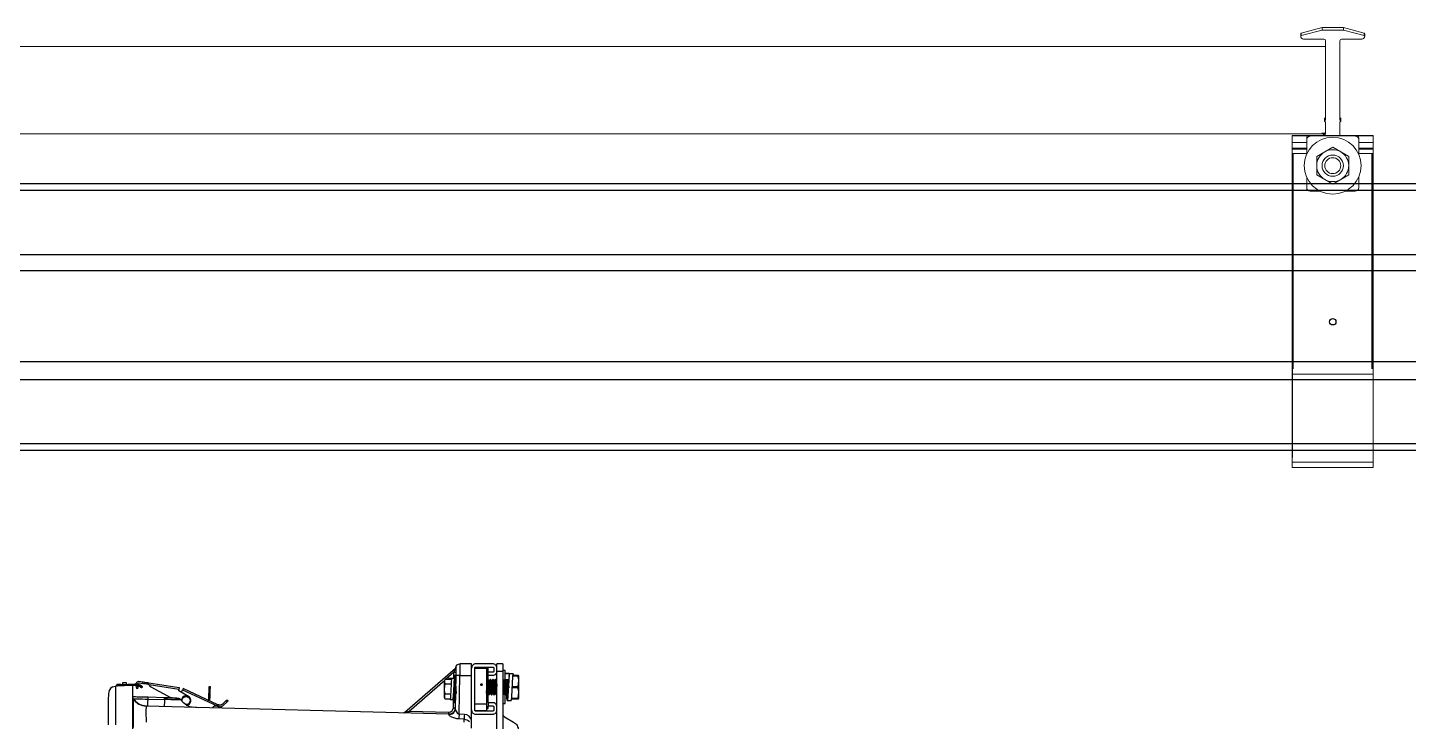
# Model space of a CAD drawing. Header units: feet. Extents: x 0.3 to 98.5, y -18.6 to 31.5.
# Drawn here: x 48.473 to 49.673, y 5.915 to 6.519 of the extents above; entities that cross this region are included whole.
import ezdxf

# ---------------------------------------------------------------- set-up
doc = ezdxf.new("R2010")
doc.units = ezdxf.units.FT
doc.header["$MEASUREMENT"] = 0
for name, color, linetype in [('ATI CENTER SUPPORT', 7, 'Continuous'), ('E-COMB-BOX', 42, 'Continuous'), ('S-STEL-ANGL', 3, 'Continuous')]:
    doc.layers.add(name, color=color, linetype=linetype)

# ---------------------------------------------------------------- blocks, each defined once
blk = doc.blocks.new('CLAMP')
at = {"color": 3, "linetype": 'Continuous', "lineweight": 15}
for p, q in [((-0.0048, 0.13264), (-0.01417, 0.13019)), ((-0.0048, 0.13149), (-0.01417, 0.12904)), ((-0.0048, 0.13264), (-0.0048, 0.13149)), ((0.0048, 0.13264), (-0.0048, 0.13264)), ((0.0048, 0.13149), (-0.0048, 0.13149)), ((0.0048, 0.13264), (0.0048, 0.13149)), ((0.01417, 0.13019), (0.0048, 0.13264)), ((0.01417, 0.12904), (0.0048, 0.13149)), ((-0.0144, 0.1299), (-0.0144, 0.12874)), ((-0.01417, 0.13019), (-0.01417, 0.12904)), ((-0.01312, 0.12747), (-0.004, 0.12747)), ((-0.0032, 0.12667), (-0.0032, 0.09099)), ((0.0032, 0.12421), (0.0032, 0.12667)), ((0.004, 0.12747), (0.01312, 0.12747)), ((0.01417, 0.13019), (0.01417, 0.12904)), ((0.0144, 0.1299), (0.0144, 0.12874)), ((0.0032, 0.09099), (0.0032, 0.12421)), ((-0.00371, 0.09163), (-0.0037, 0.09164)), ((-0.00371, 0.09163), (-0.00371, 0.09048)), ((-0.0032, 0.09099), (-0.00371, 0.09048)), ((-0.00371, 0.09048), (-0.0032, 0.08997)), ((-0.0032, 0.09214), (-0.0037, 0.09164)), ((-0.0032, 0.08997), (-0.0032, 0.08509)), ((0.0032, 0.09214), (0.0037, 0.09164)), ((0.0032, 0.09099), (0.00371, 0.09048)), ((0.00371, 0.09048), (0.0032, 0.08997)), ((0.0032, 0.08391), (0.0032, 0.08997)), ((0.00371, 0.09163), (0.0037, 0.09164)), ((0.00371, 0.09163), (0.00371, 0.09048)), ((-0.01823, 0.08077), (-0.01823, 0.08391)), ((-0.01172, 0.08281), (-0.01172, 0.08214)), ((-0.01172, 0.08214), (-0.01172, 0.07551)), ((-0.00718, 0.08391), (-0.01022, 0.08373)), ((-0.01022, 0.08391), (-0.01022, 0.08373)), ((-0.00355, 0.0851), (-0.00486, 0.0851)), ((-0.00355, 0.0851), (-0.00486, 0.0851)), ((-0.00486, 0.08479), (-0.00415, 0.08484)), ((-0.00415, 0.08409), (-0.00486, 0.08405)), ((-0.00415, 0.08484), (-0.00415, 0.08409)), ((0.01022, 0.08373), (0.00718, 0.08391)), ((0.01022, 0.08391), (0.01022, 0.08373)), ((0.01172, 0.08281), (0.01172, 0.08214)), ((0.01172, 0.07551), (0.01172, 0.08214)), ((0.01823, 0.08077), (0.01823, 0.08391)), ((-0.01823, 0.07824), (-0.01823, 0.08077)), ((-0.01823, 0.08077), (-0.01172, 0.08077)), ((-0.01823, 0.07824), (-0.01823, 0.07779)), ((-0.01823, 0.07824), (-0.01172, 0.07824)), ((-0.01823, 0.07779), (-0.01823, 0.07584)), ((-0.01172, 0.07779), (-0.01823, 0.07779)), ((-0.01823, 0.07584), (-0.01823, -0.02358)), ((-0.01172, 0.07584), (-0.01823, 0.07584)), ((-0.0036, 0.07661), (-0.00719, 0.07453)), ((0, 0.07868), (-0.0036, 0.07661)), ((0.0036, 0.07661), (0, 0.07868)), ((0.00719, 0.07453), (0.0036, 0.07661)), ((0.01172, 0.08077), (0.01823, 0.08077)), ((0.01172, 0.07824), (0.01823, 0.07824)), ((0.01823, 0.07779), (0.01172, 0.07779)), ((0.01823, 0.07584), (0.01172, 0.07584)), ((0.01823, 0.07824), (0.01823, 0.08077)), ((0.01823, 0.07824), (0.01823, 0.07779)), ((0.01823, 0.07779), (0.01823, 0.07584)), ((0.01823, 0.07584), (0.01823, -0.02358)), ((-0.00719, 0.07038), (-0.00719, 0.07453)), ((-0.00719, 0.06623), (-0.00719, 0.07038)), ((0.00719, 0.07038), (0.00719, 0.07453)), ((0.00719, 0.06623), (0.00719, 0.07038)), ((-0.01172, 0.06525), (-0.01172, 0.06046)), ((-0.00719, 0.06623), (-0.0036, 0.06415)), ((-0.0036, 0.06415), (0, 0.06208)), ((0, 0.06208), (0.0036, 0.06415)), ((0.0036, 0.06415), (0.00719, 0.06623)), ((0.01172, 0.06046), (0.01172, 0.06525)), ((-0.01012, 0.05887), (-0.00558, 0.05887)), ((0.00558, 0.05887), (0.01012, 0.05887)), ((0.01823, -0.02358), (-0.01823, -0.02358)), ((-0.01823, -0.06327), (-0.01823, -0.02358)), ((0.01823, -0.06327), (0.01823, -0.02358)), ((0.01823, -0.06327), (-0.01823, -0.06327)), ((-0.01823, -0.06573), (-0.01823, -0.06327)), ((0.01823, -0.06573), (-0.01823, -0.06573)), ((0.01823, -0.06573), (0.01823, -0.06327))]:
    blk.add_line(p, q, dxfattribs=at)
at = {"color": 3}
for p, q in [((-0.01823, 0.08391), (0.01823, 0.08391)), ((-0.01823, 0.0612), (-0.01823, -0.0612))]:
    blk.add_line(p, q, dxfattribs=at)
at = {"color": 3, "linetype": 'Continuous', "lineweight": 15}
for radius in [0.0128, 0.0048, 0.0036]:
    blk.add_circle((0, 0.07038), radius, dxfattribs=at)
at = {"color": 3}
blk.add_circle((0, 0), 0.00147, dxfattribs=at)
at = {"color": 3, "linetype": 'Continuous', "lineweight": 15}
for centre, radius, start, end in [((-0.0141, 0.1299), 0.0003, 104.67201, 179.98176), ((-0.0141, 0.12874), 0.0003, 104.67201, 179.98176), ((-0.01312, 0.12875), 0.00128, 180.02729, 270.02727), ((-0.004, 0.12667), 0.000799, 0.02729, 90.02727), ((0.004, 0.12667), 0.000799, 89.97273, 179.97271), ((0.01312, 0.12875), 0.00128, 269.97273, 359.97271), ((0.0141, 0.1299), 0.0003, 0.01824, 75.32799), ((0.0141, 0.12874), 0.0003, 0.01824, 75.32799), ((-0.01034, 0.0829), 0.00139, 133.11032, 183.53334), ((-0.01012, 0.08214), 0.0016, 93.32242, 179.97484), ((-0.00421, 0.08509), 0.00101, 273.32242, 359.97484), ((0.01012, 0.08214), 0.0016, 0.02516, 86.67758), ((0.01019, 0.08283), 0.00154, 359.07924, 44.42827), ((0, 0.07038), 0.00719, 120, 180), ((0, 0.07038), 0.00719, 60, 120), ((0, 0.07038), 0.00719, 0, 60), ((0, 0.07038), 0.00719, 180, 240), ((0, 0.07038), 0.00719, 300, 0), ((0, 0.07038), 0.00719, 240, 300), ((-0.01012, 0.06046), 0.0016, 180.02729, 270.02727), ((0.01012, 0.06046), 0.0016, 269.97273, 359.97271)]:
    blk.add_arc(centre, radius, start, end, dxfattribs=at)
blk.add_ellipse((-0.00421, 0.08591), major_axis=(0, 0.00107), ratio=0.942202, start_param=3.200091, end_param=4.712389, dxfattribs=at)

msp = doc.modelspace()

# ---------------------------------------------------------------- hatches: boundary and pattern name
at = {"layer": 'S-STEL-ANGL'}
msp.add_hatch(color=256, dxfattribs=at).paths.add_polyline_path([(48.86627, 5.94663), (48.86641, 5.94635), (48.86661, 5.94612), (48.86687, 5.94594), (48.86716, 5.94584), (48.86747, 5.94581), (48.86778, 5.94585), (48.86807, 5.94598), (48.86831, 5.94617), (48.8685, 5.94641), (48.86863, 5.9467), (48.86868, 5.947), (48.86865, 5.94731), (48.86854, 5.94761), (48.86837, 5.94786), (48.86814, 5.94807), (48.86786, 5.94821), (48.86755, 5.94828), (48.86724, 5.94827), (48.86695, 5.94818), (48.86668, 5.94803), (48.86646, 5.94781), (48.8663, 5.94754), (48.86621, 5.94724), (48.8662, 5.94693), (48.86627, 5.94663), (48.86744, 5.94705)])

# ---------------------------------------------------------------- linework, layer by layer
for p, q in [((49.57269, 6.40889), (49.57269, 6.22177)), ((49.64134, 6.40889), (49.64134, 6.22177))]:
    msp.add_line(p, q)
at = {"color": 5}
for p, q in [((50.72778, 6.38273), (47.73632, 6.38273)), ((50.72778, 6.37693), (47.73632, 6.37693)), ((50.72778, 6.32105), (47.73632, 6.32105)), ((50.72778, 6.30705), (47.73632, 6.30705)), ((50.72778, 6.22802), (47.73632, 6.22802)), ((47.73632, 6.21269), (50.73004, 6.21269)), ((47.73632, 6.1568), (50.73004, 6.1568)), ((47.75003, 6.151), (50.73004, 6.151))]:
    msp.add_line(p, q, dxfattribs=at)
at = {"layer": 'ATI CENTER SUPPORT', "color": 1, "linetype": 'Continuous', "lineweight": 15}
for p, q in [((49.60099, 6.50217), (47.708, 6.50217)), ((49.60099, 6.42632), (47.708, 6.42632))]:
    msp.add_line(p, q, dxfattribs=at)
at = {"layer": 'E-COMB-BOX', "lineweight": 25}
msp.add_line((48.5644, 5.24059), (48.5644, 5.94627), dxfattribs=at)
for points in [[(48.84532, 5.96138), (48.84533, 5.96185), (48.8456, 5.96313), (48.84634, 5.9642), (48.84743, 5.96492), (48.84871, 5.96517)], [(48.8589, 5.92488), (48.8589, 5.96517), (48.84871, 5.96517), (48.8487, 5.96499), (48.8487, 5.96444), (48.84869, 5.96351), (48.84868, 5.96312), (48.84868, 5.96268), (48.84867, 5.96221), (48.84866, 5.96106), (48.84864, 5.9595), (48.84862, 5.95748), (48.84859, 5.95504), (48.8589, 5.95504)], [(48.8446, 5.96077), (48.84473, 5.9611), (48.84478, 5.9612), (48.8448, 5.96123), (48.80077, 5.92295), (48.80078, 5.92296), (48.80083, 5.92297), (48.80084, 5.92297), (48.80103, 5.92303), (48.80138, 5.92313), (48.80188, 5.92327), (48.80459, 5.92407), (48.83922, 5.92316)], [(48.84348, 5.95241), (48.84357, 5.95796), (48.83663, 5.95192)], [(48.83913, 5.92097), (48.84115, 5.92128), (48.84214, 5.92174), (48.84303, 5.92241), (48.84376, 5.92324), (48.84429, 5.92417), (48.84471, 5.92611), (48.84495, 5.92496), (48.84563, 5.92348), (48.84668, 5.92211), (48.84732, 5.92163), (48.84766, 5.92148), (48.848, 5.92141), (48.84859, 5.95504), (48.8473, 5.95506), (48.8462, 5.95508), (48.84547, 5.9551), (48.84534, 5.9551), (48.84521, 5.9551), (48.84471, 5.92611)], [(48.84533, 5.96185), (48.84528, 5.96154), (48.84513, 5.96124), (48.8449, 5.96098), (48.8446, 5.96077), (48.84442, 5.96028), (48.84417, 5.95958), (48.84357, 5.95796), (48.84422, 5.95795), (48.84477, 5.95794), (48.84513, 5.95795), (48.84526, 5.95796)], [(48.84536, 5.96227), (48.84517, 5.9617), (48.8448, 5.96123)], [(48.84532, 5.96136), (48.84531, 5.96047), (48.8453, 5.95906), (48.84529, 5.95722), (48.84528, 5.9551)], [(48.54664, 5.94522), (48.54491, 5.9438), (48.54391, 5.94191), (48.54354, 5.9406), (48.54333, 5.93928), (48.54319, 5.93765), (48.54309, 5.93547), (48.54301, 5.93259), (48.54296, 5.92888), (48.54294, 5.92548), (48.54292, 5.92153), (48.54291, 5.91706), (48.54291, 5.91212)], [(48.54665, 5.9452), (48.54683, 5.94532), (48.54936, 5.94588)], [(48.5644, 5.94627), (48.54936, 5.94588), (48.54934, 5.94572), (48.54933, 5.94526), (48.54932, 5.94451), (48.54931, 5.94351), (48.54929, 5.94031), (48.54929, 5.93599), (48.54929, 5.9307), (48.5493, 5.92873), (48.5493, 5.92668), (48.54931, 5.92455), (48.54933, 5.91858), (48.54936, 5.91212)], [(48.57267, 5.94484), (48.57272, 5.94491), (48.57275, 5.94498), (48.57277, 5.94506), (48.57277, 5.94514), (48.57276, 5.94522), (48.57273, 5.9453), (48.57269, 5.94537), (48.57263, 5.94542), (48.57258, 5.94546), (48.57244, 5.94558), (48.5722, 5.94576), (48.57188, 5.94599), (48.57147, 5.94625), (48.57099, 5.94652), (48.5699, 5.94702), (48.56988, 5.94699), (48.56985, 5.94691), (48.56981, 5.94679), (48.56975, 5.94664), (48.56614, 5.94727), (48.5539, 5.94695), (48.5539, 5.94702), (48.5539, 5.9471), (48.5539, 5.94717), (48.55389, 5.94723), (48.55389, 5.94728), (48.55389, 5.94732), (48.55389, 5.94734), (48.55389, 5.94735), (48.5528, 5.94732), (48.55226, 5.94731), (48.55179, 5.9473), (48.55141, 5.94729), (48.55113, 5.94728), (48.55092, 5.94727), (48.55084, 5.94726), (48.55077, 5.94724), (48.5507, 5.9472), (48.55064, 5.94715), (48.55059, 5.94708), (48.55055, 5.94701), (48.55053, 5.94694), (48.55053, 5.94686), (48.55059, 5.94686), (48.55078, 5.94686), (48.5511, 5.94687), (48.55152, 5.94688), (48.55203, 5.9469), (48.55261, 5.94691), (48.55324, 5.94693), (48.5539, 5.94695), (48.55392, 5.94641), (48.56615, 5.94673), (48.56936, 5.94621), (48.56931, 5.94607), (48.56926, 5.94594), (48.56923, 5.94586), (48.56922, 5.94583), (48.56885, 5.94595), (48.56848, 5.94606), (48.5681, 5.94615), (48.56772, 5.94622), (48.56733, 5.94627), (48.56694, 5.94631), (48.56655, 5.94632), (48.56616, 5.94632), (48.56616, 5.94633), (48.56616, 5.94635), (48.56616, 5.94639), (48.56616, 5.94644), (48.56616, 5.9465), (48.56616, 5.94657), (48.56615, 5.94665), (48.56615, 5.94673)], [(48.55054, 5.94632), (48.55053, 5.94686)], [(48.55393, 5.946), (48.55393, 5.94601), (48.55393, 5.94603), (48.55393, 5.94607), (48.55393, 5.94612), (48.55392, 5.94618), (48.55392, 5.94625), (48.55392, 5.94633), (48.55392, 5.94641), (48.55326, 5.94639), (48.55262, 5.94637), (48.55204, 5.94636), (48.55153, 5.94634), (48.55111, 5.94633), (48.5508, 5.94632), (48.55061, 5.94632), (48.55054, 5.94632), (48.55055, 5.94624), (48.55058, 5.94616), (48.55062, 5.94609), (48.55067, 5.94603), (48.55073, 5.94599), (48.5508, 5.94595), (48.55088, 5.94593), (48.55096, 5.94592)], [(48.55389, 5.94735), (48.56613, 5.94767)], [(48.55902, 5.94748), (48.55899, 5.94862), (48.55886, 5.94862), (48.55848, 5.94861), (48.55791, 5.94859), (48.55724, 5.94857), (48.55657, 5.94856), (48.556, 5.94854), (48.55562, 5.94853), (48.55548, 5.94853), (48.55551, 5.94739)], [(48.56616, 5.94632), (48.5644, 5.94627)], [(48.56614, 5.94727), (48.56613, 5.94734), (48.56613, 5.94742), (48.56613, 5.94749), (48.56613, 5.94755), (48.56613, 5.9476), (48.56613, 5.94764), (48.56613, 5.94767), (48.56661, 5.94767), (48.56709, 5.94765), (48.56757, 5.9476), (48.56804, 5.94753), (48.56851, 5.94744), (48.56898, 5.94732), (48.56944, 5.94718), (48.5699, 5.94702)], [(48.56701, 5.9463), (48.56703, 5.9462), (48.56762, 5.94378), (48.56904, 5.94413), (48.56858, 5.94603)], [(48.56703, 5.94766), (48.56719, 5.94812), (48.5675, 5.94869), (48.56793, 5.94918), (48.56845, 5.94957), (48.56904, 5.94985), (48.56967, 5.94999), (48.57336, 5.94942)], [(48.56849, 5.94745), (48.5686, 5.9477), (48.56883, 5.94803), (48.56914, 5.94828), (48.56949, 5.94846), (48.56988, 5.94854), (48.57028, 5.94853), (48.57315, 5.94809)], [(48.57231, 5.94444), (48.57219, 5.94435), (48.57204, 5.94431), (48.57189, 5.94432), (48.57175, 5.9444), (48.57157, 5.94454), (48.57136, 5.9447), (48.57106, 5.94491), (48.57068, 5.94515), (48.57024, 5.94539), (48.56975, 5.94562), (48.56922, 5.94583)], [(48.57814, 5.94732), (48.57805, 5.94734), (48.57776, 5.94738), (48.5773, 5.94745), (48.57668, 5.94755), (48.57592, 5.94766), (48.57506, 5.9478), (48.57412, 5.94794), (48.57315, 5.94809), (48.57336, 5.94942), (48.57419, 5.9493), (48.57501, 5.94917), (48.57648, 5.94895), (48.57709, 5.94885), (48.57759, 5.94877), (48.57798, 5.94871), (48.57823, 5.94868)], [(48.57851, 5.94699), (48.57862, 5.94673), (48.57875, 5.94647), (48.57891, 5.94623), (48.57909, 5.946), (48.57929, 5.94579), (48.57951, 5.9456), (48.57974, 5.94543), (48.57998, 5.94528), (48.59768, 5.93555)], [(48.61108, 5.92902), (48.61121, 5.92904), (48.61247, 5.9294), (48.61356, 5.93013), (48.61437, 5.93116), (48.61482, 5.93239), (48.61487, 5.93371), (48.61452, 5.93497), (48.6138, 5.93606), (48.61277, 5.93688), (48.60431, 5.94169), (48.60451, 5.943)], [(48.60666, 5.94035), (48.6077, 5.94258), (48.63768, 5.92856), (48.63762, 5.92844)], [(48.63768, 5.92856), (48.63778, 5.92878), (48.63788, 5.92898), (48.63796, 5.92918), (48.63804, 5.92934), (48.63811, 5.92948), (48.63815, 5.92958), (48.63818, 5.92964), (48.63819, 5.92966), (48.60821, 5.94368), (48.6082, 5.94366), (48.60817, 5.9436), (48.60813, 5.94349), (48.60806, 5.94336), (48.60798, 5.94319), (48.6079, 5.943), (48.6078, 5.94279), (48.6077, 5.94258)], [(48.63163, 5.93748), (48.63168, 5.93917), (48.63172, 5.94077), (48.63176, 5.94221), (48.63179, 5.94341), (48.63181, 5.94431), (48.63182, 5.94488), (48.63183, 5.94507), (48.63048, 5.9451), (48.63047, 5.94491), (48.63046, 5.94435), (48.63044, 5.94345), (48.63041, 5.94224), (48.63037, 5.94081), (48.63033, 5.9392), (48.63028, 5.93751), (48.63017, 5.93341)], [(48.80455, 5.92247), (48.80455, 5.92254), (48.80456, 5.92289), (48.80457, 5.92343), (48.80459, 5.92407), (48.83551, 5.95094)], [(48.57771, 5.93605), (48.57386, 5.93615), (48.5699, 5.93627), (48.56799, 5.93632), (48.56622, 5.93637), (48.56465, 5.93642), (48.56414, 5.93643)], [(48.8589, 5.90917), (48.8589, 5.91606), (48.85803, 5.91793), (48.85666, 5.91952), (48.8548, 5.92068), (48.85259, 5.92119), (48.85253, 5.92004), (48.85248, 5.91891), (48.85243, 5.91789), (48.85239, 5.91705), (48.8478, 5.91725), (48.84601, 5.91745), (48.84434, 5.91783), (48.84159, 5.91893), (48.83978, 5.92008), (48.83929, 5.92057), (48.83913, 5.92097), (48.83918, 5.9215), (48.57621, 5.92839), (48.57622, 5.92839), (48.5729, 5.92889), (48.5698, 5.9302), (48.56713, 5.93223), (48.56504, 5.93486), (48.56528, 5.93486), (48.56601, 5.93484), (48.56719, 5.93481), (48.56876, 5.93477), (48.57068, 5.93472), (48.57286, 5.93466), (48.57522, 5.9346), (48.57767, 5.93453), (48.57768, 5.93518), (48.5777, 5.93567), (48.5777, 5.93597), (48.57771, 5.93608), (48.57489, 5.93615), (48.57201, 5.93623), (48.56924, 5.9363), (48.56677, 5.93636), (48.56476, 5.93642), (48.5644, 5.93643)], [(48.56504, 5.90979), (48.56503, 5.91061), (48.56503, 5.9123), (48.56501, 5.91531), (48.565, 5.91824), (48.565, 5.91919), (48.565, 5.91982), (48.56499, 5.92147), (48.56499, 5.92336), (48.56498, 5.92543), (48.56498, 5.92758), (48.56498, 5.93058), (48.56499, 5.93284), (48.56501, 5.93428), (48.56503, 5.93485), (48.56504, 5.93486), (48.5648, 5.93521), (48.56451, 5.93552), (48.5644, 5.93563)], [(48.56503, 5.93485), (48.56713, 5.93223), (48.5698, 5.9302), (48.57289, 5.9289), (48.57621, 5.92839), (48.57603, 5.92804), (48.5759, 5.92706), (48.57582, 5.92542), (48.57579, 5.92326), (48.57582, 5.92062), (48.5759, 5.91756), (48.57603, 5.91436)], [(48.57751, 5.92836), (48.57752, 5.92877), (48.57755, 5.93), (48.5776, 5.93196), (48.57767, 5.93453), (48.59189, 5.93416), (48.59182, 5.93159), (48.59177, 5.92963), (48.59174, 5.9284), (48.59173, 5.92798)], [(48.61744, 5.92731), (48.61412, 5.92781), (48.61103, 5.92912), (48.60835, 5.93115), (48.60626, 5.93378), (48.60599, 5.93379), (48.60517, 5.93381), (48.60384, 5.93385), (48.60205, 5.93389), (48.59988, 5.93395), (48.59739, 5.93402), (48.59469, 5.93409), (48.59189, 5.93416), (48.59191, 5.9348), (48.59192, 5.93529), (48.59193, 5.9356), (48.59193, 5.9357), (48.57771, 5.93608)], [(48.59193, 5.9357), (48.59403, 5.93565), (48.59618, 5.93559), (48.59824, 5.93554), (48.60009, 5.93549), (48.60159, 5.93545), (48.60266, 5.93542), (48.60328, 5.93541), (48.60347, 5.9354), (48.6043, 5.93528), (48.60507, 5.93495), (48.60574, 5.93444), (48.60626, 5.93378)], [(48.60268, 5.93542), (48.60141, 5.93546), (48.60105, 5.93546), (48.59857, 5.93552), (48.59543, 5.9356), (48.59193, 5.93568)], [(48.60726, 5.93253), (48.6072, 5.93281), (48.60729, 5.93412), (48.60786, 5.93531), (48.60834, 5.93583), (48.60892, 5.93626), (48.60958, 5.93655), (48.61028, 5.93671), (48.61159, 5.93661), (48.61277, 5.93604), (48.6133, 5.93556), (48.61373, 5.93498), (48.61402, 5.93433), (48.61418, 5.93363), (48.61408, 5.93232), (48.61351, 5.93113), (48.61303, 5.9306), (48.61245, 5.93018), (48.6118, 5.92989), (48.6111, 5.92973), (48.60979, 5.92982)], [(48.63151, 5.93279), (48.63163, 5.93748), (48.63028, 5.93751)], [(48.63379, 5.92688), (48.63395, 5.92709), (48.63414, 5.92744), (48.63408, 5.92732), (48.63434, 5.92774), (48.63467, 5.92811), (48.63506, 5.92841), (48.6355, 5.92862), (48.63598, 5.92874), (48.63647, 5.92877), (48.63696, 5.9287), (48.63742, 5.92853), (48.63762, 5.92844), (48.63764, 5.92843), (48.63765, 5.92843), (48.63767, 5.92842), (48.63769, 5.92841), (48.63771, 5.9284), (48.63774, 5.92838), (48.63786, 5.92835), (48.63801, 5.92832), (48.63819, 5.92828), (48.63838, 5.92823), (48.6386, 5.92818), (48.63882, 5.92812), (48.6394, 5.92937), (48.63919, 5.92942), (48.63899, 5.92947), (48.6388, 5.92952), (48.63862, 5.92956), (48.63848, 5.9296), (48.63835, 5.92963), (48.63827, 5.92965), (48.63821, 5.92966), (48.63819, 5.92966)], [(48.63882, 5.92812), (48.63945, 5.92797), (48.63991, 5.92789), (48.64037, 5.92787), (48.64084, 5.9279), (48.6413, 5.92799), (48.64174, 5.92814), (48.64217, 5.92834), (48.64256, 5.92859), (48.64292, 5.92889), (48.64631, 5.93207)], [(48.64538, 5.93305), (48.642, 5.92987), (48.64177, 5.92968), (48.64151, 5.92952), (48.64124, 5.92939), (48.64095, 5.9293), (48.64066, 5.92924), (48.64036, 5.92922), (48.64006, 5.92923), (48.63976, 5.92928), (48.6394, 5.92937)], [(48.84303, 5.92681), (48.84325, 5.93925)], [(48.61326, 5.92818), (48.62147, 5.9272)], [(48.79992, 5.92256), (48.80039, 5.9227), (48.80084, 5.92298), (48.80031, 5.92264)], [(48.80083, 5.92282), (48.80032, 5.92264), (48.8001, 5.92259), (48.79993, 5.92256)], [(48.85259, 5.92119), (48.848, 5.92141), (48.84795, 5.92025), (48.84789, 5.91911), (48.84784, 5.91809), (48.8478, 5.91725)], [(48.85239, 5.91442), (48.85239, 5.91705), (48.8548, 5.91646), (48.85591, 5.91581), (48.85693, 5.91489)]]:
    msp.add_lwpolyline(points, dxfattribs=at)
for points in [[(48.56975, 5.94664), (48.57091, 5.94607), (48.5714, 5.94577), (48.57186, 5.94546), (48.57219, 5.94522), (48.57247, 5.94501), (48.57267, 5.94484), (48.57231, 5.94444), (48.57224, 5.9445), (48.5721, 5.94461), (48.57183, 5.94482), (48.57149, 5.94506), (48.57103, 5.94536), (48.57053, 5.94565), (48.56936, 5.94621)], [(48.57841, 5.94728), (48.57814, 5.94732), (48.57816, 5.94745), (48.57818, 5.94758), (48.5782, 5.9477), (48.57822, 5.94782), (48.57824, 5.94794), (48.57825, 5.94804), (48.57827, 5.94814), (48.57828, 5.94824), (48.5783, 5.94833), (48.5783, 5.94858), (48.57823, 5.94868), (48.60476, 5.9446), (48.60475, 5.94457), (48.60474, 5.94448), (48.60471, 5.94433), (48.60468, 5.94413), (48.60465, 5.94389), (48.6046, 5.94361), (48.60456, 5.94331), (48.60451, 5.943), (48.57851, 5.94699)], [(48.64627, 5.93388), (48.6472, 5.9329), (48.64718, 5.93288), (48.64713, 5.93283), (48.64705, 5.93276), (48.64694, 5.93265), (48.6468, 5.93253), (48.64665, 5.93238), (48.64648, 5.93223), (48.64631, 5.93207), (48.64538, 5.93305), (48.64556, 5.93321), (48.64572, 5.93337), (48.64588, 5.93351), (48.64601, 5.93364), (48.64612, 5.93374), (48.6462, 5.93382)], [(48.83918, 5.9215), (48.83918, 5.92163), (48.83919, 5.92199), (48.8392, 5.92252), (48.83922, 5.92316), (48.84065, 5.92341), (48.84188, 5.92419), (48.84272, 5.92539), (48.84303, 5.92681), (48.84368, 5.9268), (48.84422, 5.9268), (48.84459, 5.9268), (48.84472, 5.92681), (48.8443, 5.92482), (48.84378, 5.92386), (48.84305, 5.923), (48.84217, 5.92232), (48.84118, 5.92183)]]:
    msp.add_lwpolyline(points, close=True, dxfattribs=at)
msp.add_arc((48.61069, 5.93322), 0.00405, 273.37045, 179.72684, dxfattribs=at)
at = {"layer": 'S-STEL-ANGL'}
for p, q in [((48.88085, 5.82334), (48.88085, 5.96517)), ((48.87179, 5.96188), (48.87179, 5.9246)), ((48.8914, 5.95414), (48.8914, 5.95504)), ((48.8996, 5.95504), (48.89486, 5.95504)), ((48.89361, 5.93478), (48.8996, 5.93478))]:
    msp.add_line(p, q, dxfattribs=at)
for points in [[(48.88085, 5.96156), (48.88078, 5.96227), (48.88057, 5.96294), (48.88024, 5.96357), (48.87979, 5.96412), (48.87924, 5.96456), (48.87862, 5.9649), (48.87794, 5.9651), (48.87724, 5.96517), (48.86251, 5.96517), (48.8618, 5.9651), (48.86112, 5.9649), (48.8605, 5.96456), (48.85995, 5.96412), (48.85951, 5.96357), (48.85917, 5.96294), (48.85897, 5.96227), (48.8589, 5.96156)], [(48.88591, 5.96517), (48.88591, 5.82334), (48.88085, 5.82334)], [(48.88591, 5.96517), (48.88085, 5.96517)], [(48.84521, 5.95504), (48.84414, 5.95504), (48.84414, 5.9314), (48.8448, 5.9314)], [(48.88085, 5.92779), (48.88078, 5.9285), (48.88057, 5.92917), (48.88024, 5.9298), (48.87979, 5.93035), (48.87924, 5.93079), (48.87862, 5.93113), (48.87794, 5.93133), (48.87724, 5.9314), (48.87325, 5.9314), (48.87325, 5.92864), (48.87724, 5.92864), (48.8774, 5.92862), (48.87756, 5.92857), (48.87771, 5.92849), (48.87783, 5.92839), (48.87794, 5.92826), (48.87802, 5.92812), (48.87807, 5.92796), (48.87808, 5.92779), (48.87808, 5.92488), (48.87807, 5.92472), (48.87802, 5.92456), (48.87794, 5.92441), (48.87783, 5.92428), (48.87771, 5.92418), (48.87756, 5.9241), (48.8774, 5.92405), (48.87724, 5.92404), (48.86251, 5.92404), (48.86234, 5.92405), (48.86218, 5.9241), (48.86204, 5.92418), (48.86191, 5.92428), (48.8618, 5.92441), (48.86173, 5.92456), (48.86168, 5.92472), (48.86166, 5.92488), (48.86166, 5.96156), (48.86168, 5.96173), (48.86173, 5.96189), (48.8618, 5.96203), (48.86191, 5.96216), (48.86204, 5.96226), (48.86218, 5.96234), (48.86234, 5.96239), (48.86251, 5.96241), (48.87724, 5.96241), (48.8774, 5.96239), (48.87756, 5.96234), (48.87771, 5.96226), (48.87783, 5.96216), (48.87794, 5.96203), (48.87802, 5.96189), (48.87807, 5.96173), (48.87808, 5.96156), (48.87808, 5.95865), (48.87807, 5.95849), (48.87802, 5.95833), (48.87794, 5.95818), (48.87783, 5.95805), (48.87771, 5.95795), (48.87756, 5.95787), (48.8774, 5.95782), (48.87724, 5.95781), (48.87325, 5.95781)], [(48.86166, 5.96146), (48.87179, 5.96146)], [(48.87179, 5.96189), (48.86173, 5.96189)], [(48.86312, 5.96189), (48.86312, 5.96241)], [(48.87325, 5.94749), (48.87325, 5.96241)], [(48.88085, 5.95865), (48.88078, 5.95795), (48.88057, 5.95727), (48.88024, 5.95665), (48.87979, 5.9561), (48.87924, 5.95565), (48.87862, 5.95532), (48.87794, 5.95511), (48.87724, 5.95504), (48.87325, 5.95504)], [(48.88591, 5.95842), (48.88085, 5.95842)], [(48.88591, 5.93056), (48.88802, 5.93056), (48.88802, 5.95926), (48.88591, 5.95926)], [(48.89145, 5.95665), (48.88802, 5.95665)], [(48.89145, 5.95656), (48.8914, 5.9566), (48.88802, 5.9566)], [(48.89331, 5.93326), (48.89341, 5.93335), (48.89356, 5.93427), (48.89372, 5.93591), (48.89387, 5.93816), (48.89403, 5.94088), (48.89418, 5.94387), (48.89434, 5.94693), (48.89449, 5.94986), (48.89465, 5.95244), (48.8948, 5.95452), (48.89496, 5.95594), (48.89511, 5.9566), (48.89173, 5.9566), (48.89158, 5.95594), (48.89142, 5.95452), (48.89127, 5.95244), (48.89112, 5.94986), (48.89096, 5.94693), (48.89081, 5.94387), (48.89065, 5.94088), (48.8905, 5.93816), (48.89034, 5.93591), (48.89019, 5.93427), (48.89003, 5.93335), (48.88988, 5.93322), (48.88972, 5.93388), (48.88957, 5.9353), (48.88941, 5.93738), (48.88933, 5.93882)], [(48.89149, 5.95504), (48.8914, 5.95504)], [(48.8914, 5.95486), (48.89147, 5.95486)], [(48.89484, 5.95486), (48.89892, 5.95486)], [(48.89511, 5.9566), (48.89511, 5.95504)], [(48.89892, 5.95504), (48.89892, 5.95486), (48.89955, 5.95128), (48.89942, 5.94754), (48.89892, 5.94509)], [(48.8996, 5.93478), (48.89984, 5.93529), (48.89984, 5.95453), (48.8996, 5.95504)], [(48.84021, 5.93453), (48.83596, 5.93453), (48.83527, 5.936), (48.83527, 5.95044), (48.83596, 5.95192), (48.84135, 5.95192), (48.84135, 5.95241), (48.84147, 5.95209), (48.84149, 5.95192)], [(48.83596, 5.93899), (48.83576, 5.93996), (48.83545, 5.94287), (48.83566, 5.94588), (48.83596, 5.94745)], [(48.83596, 5.94769), (48.83549, 5.94924), (48.83558, 5.95086), (48.83596, 5.95192), (48.8416, 5.95192)], [(48.84112, 5.94745), (48.83596, 5.94745), (48.83596, 5.94769), (48.84114, 5.94769)], [(48.84135, 5.95241), (48.83881, 5.95241), (48.83881, 5.95192)], [(48.84021, 5.93404), (48.84275, 5.93404), (48.84286, 5.93435), (48.84298, 5.93527), (48.8431, 5.93672), (48.84321, 5.93863), (48.84333, 5.94084), (48.84345, 5.94322), (48.84362, 5.94673), (48.8438, 5.94972), (48.84397, 5.95171), (48.84414, 5.95241), (48.84161, 5.95241), (48.84143, 5.95171), (48.84126, 5.94972), (48.84108, 5.94673), (48.84091, 5.94322), (48.84079, 5.94084), (48.84067, 5.93863), (48.84056, 5.93672), (48.84044, 5.93527), (48.84032, 5.93435), (48.84021, 5.93404), (48.84009, 5.93453)], [(48.84345, 5.94322), (48.84362, 5.94521), (48.8438, 5.9469), (48.84397, 5.94802), (48.84414, 5.94842)], [(48.84355, 5.94437), (48.84361, 5.94322), (48.84372, 5.94127), (48.84382, 5.93966), (48.84389, 5.93889), (48.84396, 5.93834), (48.84403, 5.93816), (48.84414, 5.93816)], [(48.84414, 5.93852), (48.84572, 5.93966), (48.84565, 5.94076), (48.84557, 5.94207), (48.84551, 5.94322), (48.8454, 5.94518), (48.8453, 5.94679), (48.84519, 5.94791), (48.84509, 5.94829), (48.84498, 5.94791), (48.84487, 5.94679), (48.84477, 5.94518), (48.84456, 5.94127), (48.84446, 5.93966), (48.84435, 5.93854), (48.84424, 5.93816), (48.84414, 5.93854), (48.84403, 5.93966), (48.84396, 5.94076), (48.84389, 5.94207), (48.84382, 5.94322), (48.84371, 5.94518), (48.84368, 5.94576)], [(48.84406, 5.94717), (48.84388, 5.94747)], [(48.84414, 5.94719), (48.84405, 5.94719)], [(48.84414, 5.94682), (48.84413, 5.94689), (48.84406, 5.94711)], [(48.87207, 5.93933), (48.872, 5.93955), (48.87189, 5.94043), (48.87179, 5.94164)], [(48.87298, 5.93827), (48.87295, 5.93816), (48.87284, 5.93854), (48.87273, 5.93966), (48.87266, 5.94076), (48.87259, 5.94207), (48.87253, 5.94322), (48.87242, 5.94518), (48.87232, 5.94679), (48.87221, 5.94791), (48.8721, 5.94829), (48.87189, 5.94829), (48.872, 5.94791), (48.87211, 5.94679), (48.87221, 5.94518), (48.87231, 5.94322), (48.87242, 5.94127), (48.87252, 5.93966), (48.87259, 5.93889), (48.87267, 5.93834), (48.87274, 5.93816), (48.87295, 5.93816)], [(48.87276, 5.94717), (48.87244, 5.94772), (48.87212, 5.94827)], [(48.87376, 5.93933), (48.87369, 5.93955), (48.87358, 5.94043), (48.87348, 5.94169), (48.87337, 5.94322), (48.87326, 5.94475), (48.87316, 5.94602), (48.87305, 5.94689), (48.87295, 5.94719), (48.87275, 5.94719)], [(48.87276, 5.94711), (48.87284, 5.94689), (48.87295, 5.94602), (48.87305, 5.94475), (48.87316, 5.94322), (48.87327, 5.94169), (48.87337, 5.94043), (48.87348, 5.93955), (48.87358, 5.93925), (48.87378, 5.93925)], [(48.87347, 5.94784), (48.87315, 5.94733), (48.87283, 5.94682)], [(48.87334, 5.95166), (48.87325, 5.95166)], [(48.87325, 5.95076), (48.87334, 5.94971), (48.87344, 5.94812)], [(48.87417, 5.95027), (48.87377, 5.95095), (48.87338, 5.95163)], [(48.87338, 5.95153), (48.87348, 5.95114), (48.8736, 5.94971), (48.87369, 5.94829)], [(48.87436, 5.93831), (48.87434, 5.9383), (48.87428, 5.93889), (48.87421, 5.93966), (48.87411, 5.94127), (48.87389, 5.94518), (48.87379, 5.94679), (48.87368, 5.94791), (48.87358, 5.94829), (48.87348, 5.94791), (48.87347, 5.94781)], [(48.87526, 5.93928), (48.87516, 5.93905), (48.87495, 5.93901), (48.87472, 5.93948), (48.87449, 5.94055), (48.87428, 5.94207), (48.87421, 5.94322), (48.8741, 5.94518), (48.87401, 5.94679), (48.87389, 5.94791), (48.87379, 5.94829), (48.87358, 5.94829)], [(48.87445, 5.94717), (48.87413, 5.94772), (48.87381, 5.94827)], [(48.87475, 5.94734), (48.87464, 5.94875), (48.87452, 5.94989), (48.87438, 5.95031), (48.87414, 5.95031)], [(48.87416, 5.95019), (48.87426, 5.94989), (48.87438, 5.94875), (48.8745, 5.94719)], [(48.87428, 5.93889), (48.87428, 5.94207)], [(48.87513, 5.95163), (48.87474, 5.95096), (48.87436, 5.95031)], [(48.87464, 5.94719), (48.87474, 5.94689), (48.87485, 5.94602), (48.87495, 5.94475), (48.87506, 5.94322), (48.87517, 5.94169), (48.87527, 5.94043), (48.87537, 5.93956), (48.87531, 5.94031), (48.87525, 5.94141), (48.87519, 5.94273), (48.87513, 5.94414), (48.87508, 5.94551), (48.87502, 5.94663), (48.87496, 5.94737), (48.87491, 5.94766), (48.87464, 5.94719), (48.87444, 5.94719)], [(48.87527, 5.93925), (48.87517, 5.93955), (48.87505, 5.94043), (48.87496, 5.94169), (48.87485, 5.94322), (48.87474, 5.94475), (48.87464, 5.94602), (48.87453, 5.94689), (48.87445, 5.94711)], [(48.87537, 5.93925), (48.87537, 5.94719), (48.87491, 5.94766), (48.87485, 5.94748), (48.87483, 5.94727)], [(48.87513, 5.95154), (48.87516, 5.95166), (48.87529, 5.95114), (48.87542, 5.94971), (48.87555, 5.94748), (48.87568, 5.94491), (48.87581, 5.94234), (48.87594, 5.94011), (48.87603, 5.939), (48.87612, 5.93833), (48.8762, 5.93816), (48.87646, 5.93816)], [(48.87542, 5.95166), (48.87516, 5.95166)], [(48.87624, 5.95027), (48.87585, 5.95095), (48.87545, 5.95163)], [(48.87545, 5.95153), (48.87555, 5.95114), (48.87568, 5.94971), (48.87581, 5.94748), (48.87594, 5.94491), (48.87603, 5.94312), (48.87612, 5.9414), (48.8762, 5.94011), (48.87633, 5.93868), (48.87646, 5.93816), (48.87649, 5.93829)], [(48.87746, 5.93962), (48.87737, 5.93993), (48.87724, 5.94107), (48.87711, 5.94286), (48.87698, 5.94491), (48.87685, 5.94701), (48.87672, 5.94875), (48.87659, 5.94989), (48.87646, 5.95031), (48.87622, 5.95031)], [(48.87624, 5.95019), (48.87633, 5.94989), (48.87646, 5.94875), (48.87659, 5.94696), (48.87672, 5.94491), (48.87685, 5.94286), (48.87698, 5.94107), (48.87711, 5.93993), (48.87724, 5.93951), (48.87748, 5.93951)], [(48.87721, 5.95163), (48.87681, 5.95096), (48.87644, 5.95031)], [(48.87721, 5.95154), (48.87724, 5.95166), (48.87737, 5.95114), (48.87749, 5.94971), (48.87763, 5.94748), (48.87776, 5.94491), (48.87789, 5.94234), (48.87802, 5.94011), (48.87811, 5.939), (48.8782, 5.93833), (48.87828, 5.93816), (48.87854, 5.93816)], [(48.8775, 5.95166), (48.87724, 5.95166)], [(48.87832, 5.95027), (48.87793, 5.95095), (48.87753, 5.95163)], [(48.87753, 5.95153), (48.87763, 5.95114), (48.87775, 5.94971), (48.87789, 5.94748), (48.87802, 5.94491), (48.8781, 5.94312), (48.8782, 5.9414), (48.87828, 5.94011), (48.8784, 5.93868), (48.87854, 5.93816), (48.87857, 5.93829)], [(48.87954, 5.93962), (48.87944, 5.93993), (48.87932, 5.94107), (48.87918, 5.94286), (48.87906, 5.94491), (48.87893, 5.94701), (48.87879, 5.94875), (48.87867, 5.94989), (48.87854, 5.95031), (48.8783, 5.95031)], [(48.87832, 5.95019), (48.87841, 5.94989), (48.87853, 5.94875), (48.87867, 5.94696), (48.8788, 5.94491), (48.87892, 5.94286), (48.87906, 5.94107), (48.87918, 5.93993), (48.87932, 5.93951), (48.87956, 5.93951)], [(48.87929, 5.95163), (48.87889, 5.95096), (48.87852, 5.95031)], [(48.87929, 5.95154), (48.87932, 5.95166), (48.87945, 5.95114), (48.87957, 5.94971), (48.87971, 5.94748), (48.87984, 5.94491), (48.87996, 5.94234), (48.8801, 5.94011), (48.88019, 5.939), (48.88028, 5.93833), (48.88036, 5.93816), (48.88062, 5.93816)], [(48.87958, 5.95166), (48.87932, 5.95166)], [(48.8804, 5.95027), (48.88001, 5.95095), (48.87961, 5.95163)], [(48.87961, 5.95153), (48.87971, 5.95114), (48.87983, 5.94971), (48.87997, 5.94748), (48.8801, 5.94491), (48.88018, 5.94312), (48.88028, 5.9414), (48.88036, 5.94011), (48.88048, 5.93868), (48.88062, 5.93816), (48.88065, 5.93829)], [(48.88085, 5.94898), (48.88075, 5.94989), (48.88062, 5.95031), (48.88038, 5.95031)], [(48.8804, 5.95019), (48.88049, 5.94989), (48.88061, 5.94875), (48.88075, 5.94696), (48.88085, 5.94538)], [(48.88085, 5.95074), (48.8806, 5.95031)], [(48.88802, 5.94752), (48.88607, 5.94491), (48.8862, 5.94234), (48.88634, 5.94011), (48.88642, 5.939), (48.88651, 5.93833), (48.88659, 5.93816), (48.88673, 5.93868), (48.88685, 5.94011), (48.88698, 5.94234), (48.88711, 5.94491), (48.88724, 5.94748), (48.88738, 5.94971), (48.8875, 5.95114), (48.88763, 5.95166), (48.88776, 5.95114), (48.88789, 5.94971), (48.88802, 5.94748), (48.88815, 5.94491), (48.88828, 5.94234), (48.88841, 5.94011), (48.8885, 5.939), (48.88859, 5.93833), (48.88867, 5.93816), (48.88893, 5.93816)], [(48.88802, 5.95116), (48.88607, 5.94971), (48.8862, 5.94748), (48.88633, 5.94491), (48.88642, 5.94312), (48.88651, 5.9414), (48.8866, 5.94011), (48.88672, 5.93868), (48.88685, 5.93816), (48.88698, 5.93868), (48.88711, 5.94011), (48.88724, 5.94234), (48.88737, 5.94491), (48.8875, 5.94748), (48.88763, 5.94971), (48.88776, 5.95114), (48.88789, 5.95166), (48.88802, 5.95114), (48.88815, 5.94971), (48.88828, 5.94748), (48.88841, 5.94491), (48.8885, 5.94312), (48.88859, 5.9414), (48.88867, 5.94011), (48.8888, 5.93868), (48.88893, 5.93816), (48.88896, 5.93829)], [(48.88871, 5.95027), (48.88832, 5.95095), (48.88792, 5.95163)], [(48.88802, 5.95164), (48.8914, 5.95164)], [(48.88833, 5.95093), (48.88825, 5.95135), (48.88807, 5.95157)], [(48.88993, 5.93962), (48.88983, 5.93993), (48.88971, 5.94107), (48.88958, 5.94286), (48.88945, 5.94491), (48.88932, 5.94701), (48.88918, 5.94875), (48.88906, 5.94989), (48.88893, 5.95031), (48.88869, 5.95031)], [(48.88871, 5.95019), (48.8888, 5.94989), (48.88892, 5.94875), (48.88906, 5.94696), (48.88919, 5.94491), (48.88932, 5.94286), (48.88945, 5.94107), (48.88958, 5.93993), (48.88971, 5.93951), (48.88995, 5.93951)], [(48.88968, 5.95163), (48.88928, 5.95096), (48.88891, 5.95031)], [(48.89086, 5.9449), (48.89081, 5.94431), (48.89057, 5.94178), (48.89034, 5.93973), (48.89011, 5.93847), (48.88988, 5.93818), (48.88964, 5.93893), (48.88959, 5.93934)], [(48.88971, 5.95166), (48.88984, 5.95114), (48.88996, 5.94971), (48.8901, 5.94748), (48.89023, 5.94491), (48.89036, 5.94234), (48.89045, 5.94073)], [(48.89079, 5.95027), (48.8904, 5.95095), (48.89, 5.95163)], [(48.89, 5.95153), (48.8901, 5.95114), (48.89022, 5.94971), (48.89036, 5.94748), (48.89049, 5.94491), (48.89057, 5.94312), (48.89062, 5.94229)], [(48.89112, 5.94996), (48.89101, 5.95031), (48.89077, 5.95031)], [(48.89079, 5.95019), (48.89088, 5.94989), (48.891, 5.94875), (48.89103, 5.94833)], [(48.89138, 5.95099), (48.89136, 5.95096), (48.89099, 5.95031)], [(48.8914, 5.94509), (48.8914, 5.94473)], [(48.89423, 5.94473), (48.89892, 5.94473), (48.89892, 5.94509), (48.89424, 5.94509)], [(48.89892, 5.94473), (48.89955, 5.94114), (48.89942, 5.93741), (48.89892, 5.93496), (48.89892, 5.93478)], [(48.84021, 5.93453), (48.83596, 5.93453), (48.83549, 5.93608), (48.83558, 5.9377), (48.83596, 5.93876)], [(48.84067, 5.93876), (48.83596, 5.93876), (48.83596, 5.93899), (48.84068, 5.93899)], [(48.84337, 5.93933), (48.8433, 5.93955), (48.84327, 5.93974)], [(48.84337, 5.93928), (48.84369, 5.93873), (48.84401, 5.93818)], [(48.86166, 5.93039), (48.87179, 5.93039)], [(48.87179, 5.93954), (48.87189, 5.93925), (48.87209, 5.93925)], [(48.87179, 5.93906), (48.87191, 5.93925)], [(48.87179, 5.93208), (48.87325, 5.93208)], [(48.87207, 5.93928), (48.8724, 5.93873), (48.87271, 5.93818)], [(48.87298, 5.93819), (48.8733, 5.93874), (48.87359, 5.93925)], [(48.87325, 5.9398), (48.87331, 5.93962)], [(48.87325, 5.93159), (48.87325, 5.93866)], [(48.87353, 5.93915), (48.8737, 5.93886), (48.87409, 5.93818)], [(48.87376, 5.93928), (48.87408, 5.93873), (48.8744, 5.93818)], [(48.87396, 5.93893), (48.87404, 5.93833), (48.87412, 5.93816)], [(48.87436, 5.93826), (48.87438, 5.93816), (48.87442, 5.93829)], [(48.8744, 5.93828), (48.87515, 5.93902)], [(48.87442, 5.93819), (48.87456, 5.93844)], [(48.87537, 5.93951), (48.8754, 5.93951)], [(48.87538, 5.93954), (48.87578, 5.93886), (48.87617, 5.93818)], [(48.87649, 5.93819), (48.87689, 5.93887), (48.87726, 5.93951)], [(48.87746, 5.93954), (48.87786, 5.93886), (48.87825, 5.93818)], [(48.87857, 5.93819), (48.87897, 5.93887), (48.87934, 5.93951)], [(48.87954, 5.93954), (48.87993, 5.93886), (48.88033, 5.93818)], [(48.88065, 5.93819), (48.88085, 5.93853)], [(48.88785, 5.93954), (48.88825, 5.93886), (48.88864, 5.93818)], [(48.88896, 5.93819), (48.88936, 5.93887), (48.88973, 5.93951)], [(48.88993, 5.93954), (48.89022, 5.93905)], [(48.88993, 5.93317), (48.89331, 5.93317)], [(48.89892, 5.93496), (48.89363, 5.93496)], [(48.8589, 5.91606), (48.8589, 5.92488), (48.85897, 5.92418), (48.85917, 5.9235), (48.85951, 5.92288), (48.85995, 5.92233), (48.8605, 5.92188), (48.86112, 5.92155), (48.8618, 5.92134), (48.86251, 5.92127), (48.87724, 5.92127), (48.87794, 5.92134), (48.87862, 5.92155), (48.87924, 5.92188), (48.87979, 5.92233), (48.88024, 5.92288), (48.88057, 5.9235), (48.88078, 5.92418), (48.88085, 5.92488)], [(48.86173, 5.92456), (48.87179, 5.92456)], [(48.87179, 5.92625), (48.87325, 5.92625)], [(48.87325, 5.92629), (48.87325, 5.92845)], [(48.88591, 5.92195), (48.88594, 5.92151), (48.88603, 5.92107), (48.88617, 5.92065), (48.88637, 5.92026), (48.88661, 5.91989), (48.8869, 5.91956), (48.88723, 5.91927), (48.8876, 5.91902), (48.89535, 5.91455), (48.89627, 5.91394), (48.8971, 5.91321), (48.89782, 5.91238), (48.89844, 5.91146), (48.89893, 5.91047), (48.89928, 5.90942), (48.8995, 5.90834), (48.89957, 5.90724)]]:
    msp.add_lwpolyline(points, dxfattribs=at)

# ---------------------------------------------------------------- block references
at = {"xscale": 1.929391595262352, "yscale": 1.929391595262352, "zscale": 1.929391595262352}
msp.add_blockref('CLAMP', (49.60736, 6.26283), dxfattribs=at)

doc.saveas('drawing.dxf')
